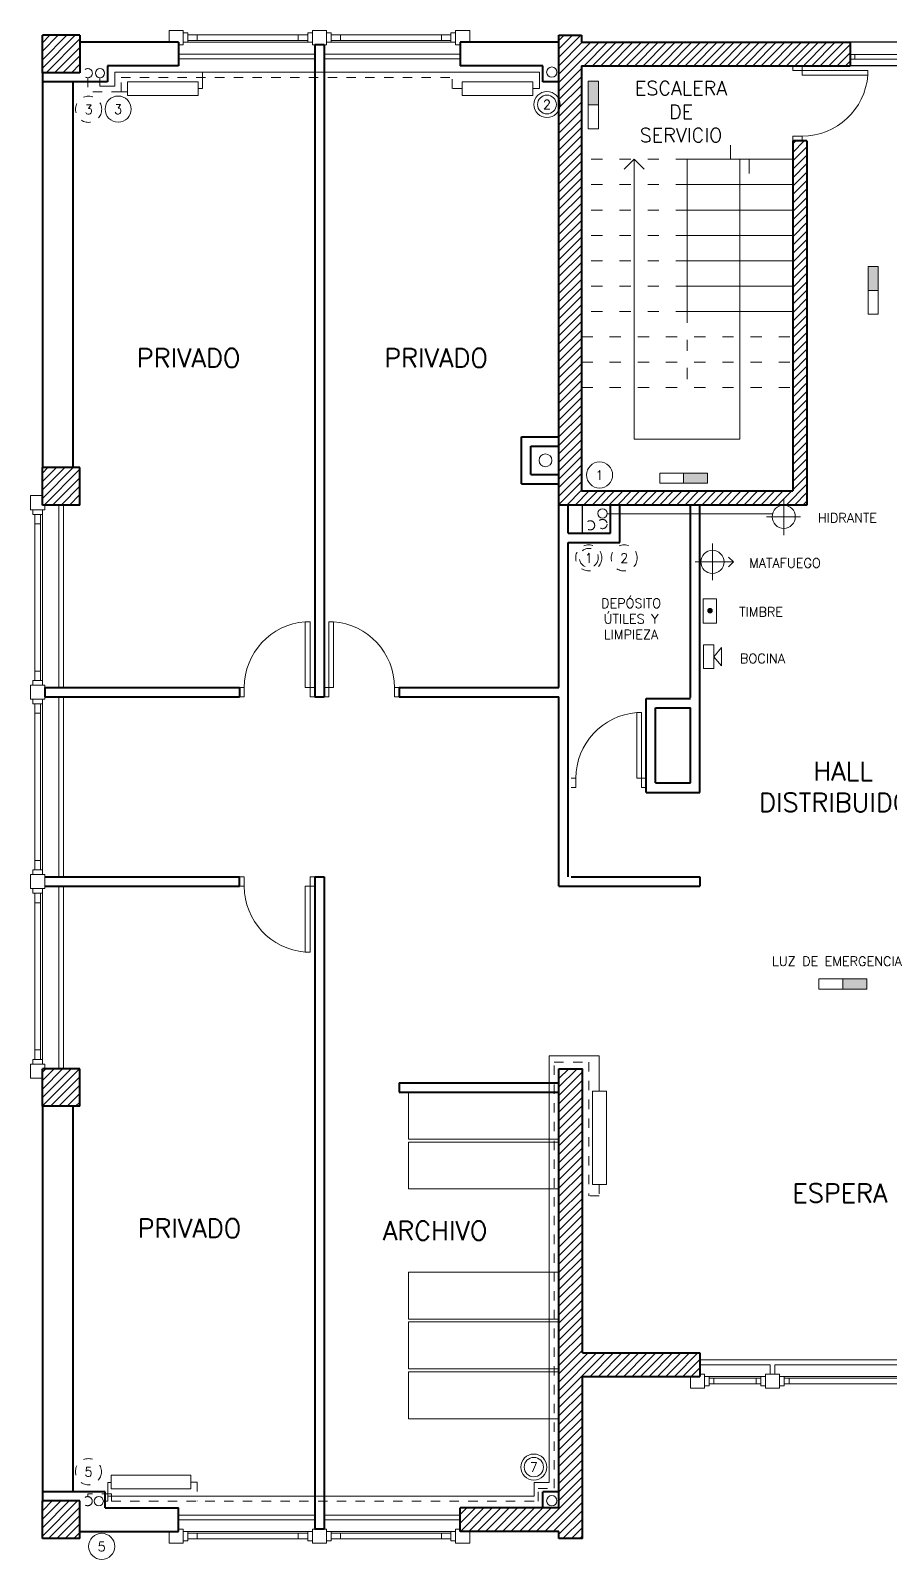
# Model space of a CAD drawing. Extents: x 1018 to 1352, y -109 to 184.
# Drawn here: x 1275.32 to 1284.47, y 7.53 to 23.8 of the extents above; entities that cross this region are included whole.
import ezdxf

# ---------------------------------------------------------------- set-up
doc = ezdxf.new("R2010")
doc.units = 0
doc.header["$LTSCALE"] = 0.5
doc.linetypes.add('ACAD_ISO03W100', pattern=[30, 12, -18])
doc.linetypes.add('DASHED', pattern=[19.05, 12.7, -6.35])
for name, color, linetype, lineweight in [('Agua caliente', 230, 'CONTINUOUS', 18), ('Agua fria', 5, 'ACAD_ISO03W100', 18), ('Carpintería', 55, 'CONTINUOUS', 20), ('Detalles 01', 8, 'CONTINUOUS', 9), ('Equipamiento fijo', 31, 'CONTINUOUS', 13), ('Muros corte', 7, 'CONTINUOUS', 40), ('Muros vista', 253, 'CONTINUOUS', 25), ('Pisos', 252, 'CONTINUOUS', 18), ('Pluviales', 41, 'CONTINUOUS', 18), ('Proyección', 4, 'ACAD_ISO03W100', 18), ('Punta 01', 6, 'CONTINUOUS', 9), ('Punta 015', 64, 'CONTINUOUS', 13), ('Punta 02', 11, 'CONTINUOUS', 20), ('Sist. contra incendio', 1, 'CONTINUOUS', 18), ('Tratamiento pisos', 251, 'CONTINUOUS', 9), ('Ventilación', 105, 'CONTINUOUS', 18)]:
    doc.layers.add(name, color=color, linetype=linetype, lineweight=lineweight)
doc.styles.add('Texto 1 mm', font='simplex.shx', dxfattribs={"height": 0.1})
doc.styles.add('Texto 1.5 mm', font='simplex.shx', dxfattribs={"height": 0.15})
doc.styles.add('Texto 2 mm', font='simplex.shx', dxfattribs={"height": 0.2})
pattern_1 = [(45, (60.8, -104.45304), (-0.0449012806, 0.0449012806), [])]

msp = doc.modelspace()

# ---------------------------------------------------------------- hatches: boundary and pattern name
at = {"layer": 'Detalles 01'}
h = msp.add_hatch(dxfattribs=at)
h.set_pattern_fill('ANSI31,_O', color=256, scale=0.02)
h.set_pattern_definition(pattern_1)
h.paths.add_polyline_path([(1275.846, 23.752), (1275.446, 23.752), (1275.446, 23.352), (1275.846, 23.352)])
h = msp.add_hatch(dxfattribs=at)
h.set_pattern_fill('ANSI31,_O', color=256, scale=0.02)
h.set_pattern_definition([(45, (0, -104.45304), (-0.0449012806, 0.0449012806), [])])
h.paths.add_polyline_path([(1284.046, 23.677), (1282.946, 23.677), (1282.946, 23.427), (1284.046, 23.427)])
h.paths.add_polyline_path([(1282.946, 23.677), (1281.186, 23.677), (1281.186, 23.752), (1280.946, 23.752), (1280.946, 18.752), (1282.946, 18.752), (1282.946, 18.902), (1281.186, 18.902), (1281.186, 23.427), (1282.946, 23.427)])
h.paths.add_polyline_path([(1283.586, 22.627), (1283.436, 22.627), (1283.436, 18.902), (1282.946, 18.902), (1282.946, 18.752), (1283.586, 18.752)])
h = msp.add_hatch(dxfattribs=at)
h.set_pattern_fill('ANSI31,_O', color=256, scale=0.02)
h.set_pattern_definition(pattern_1)
h.paths.add_polyline_path([(1275.846, 19.152), (1275.446, 19.152), (1275.446, 18.752), (1275.846, 18.752)])
h = msp.add_hatch(dxfattribs=at)
h.set_pattern_fill('ANSI31,_O', color=256, scale=0.02)
h.set_pattern_definition(pattern_1)
h.paths.add_polyline_path([(1275.846, 12.752), (1275.446, 12.752), (1275.446, 12.352), (1275.846, 12.352)])
h = msp.add_hatch(dxfattribs=at)
h.set_pattern_fill('ANSI31,_O', color=256, scale=0.02)
h.set_pattern_definition(pattern_1)
h.paths.add_polyline_path([(1282.446, 9.727), (1281.196, 9.727), (1281.196, 12.752), (1280.946, 12.752), (1280.946, 8.077), (1279.896, 8.077), (1279.896, 7.827), (1280.946, 7.827), (1280.946, 7.752), (1281.196, 7.752), (1281.196, 9.477), (1282.446, 9.477)])
h.paths.add_polyline_path([(1286.946, 12.752), (1286.696, 12.752), (1286.696, 9.727), (1285.446, 9.727), (1285.446, 9.477), (1286.696, 9.477), (1286.696, 7.752), (1286.946, 7.752), (1286.946, 7.827), (1287.996, 7.827), (1287.996, 8.077), (1286.946, 8.077)])
h = msp.add_hatch(dxfattribs=at)
h.set_pattern_fill('ANSI31,_O', color=256, scale=0.02)
h.set_pattern_definition(pattern_1)
h.paths.add_polyline_path([(1275.846, 8.152), (1275.446, 8.152), (1275.446, 7.752), (1275.846, 7.752)])
at = {"layer": 'Punta 01', "lineweight": 20, "ltscale": 0.01}
for points in [[(1281.259, 23.01), (1281.368, 23.01), (1281.368, 23.264), (1281.259, 23.264)], [(1284.237, 21.036), (1284.346, 21.036), (1284.346, 21.29), (1284.237, 21.29)], [(1282.273, 19.092), (1282.273, 18.983), (1282.527, 18.983), (1282.527, 19.092)], [(1282.579, 17.628, 1), (1282.531, 17.628, 1)], [(1283.969, 13.709), (1283.969, 13.6), (1284.223, 13.6), (1284.223, 13.709)]]:
    msp.add_hatch(color=256, dxfattribs=at).paths.add_polyline_path(points)

# ---------------------------------------------------------------- linework, layer by layer
at = {"layer": 'Agua caliente', "lineweight": 20, "ltscale": 0.01}
for p, q in [((1276.059, 23.299), (1276.059, 23.209)), ((1276.217, 23.209), (1276.217, 23.36)), ((1276.217, 23.36), (1280.74, 23.36)), ((1277.152, 23.186), (1277.152, 23.36)), ((1280.74, 23.184), (1280.74, 23.36)), ((1276.059, 23.209), (1276.217, 23.209)), ((1277.152, 23.186), (1277.105, 23.186)), ((1280.667, 23.184), (1280.74, 23.184)), ((1280.841, 8.349), (1280.841, 12.891)), ((1280.841, 12.891), (1281.376, 12.891)), ((1281.376, 12.891), (1281.376, 12.512)), ((1276.143, 8.349), (1276.18, 8.349)), ((1276.143, 8.204), (1276.143, 8.349)), ((1280.682, 8.204), (1280.682, 8.349)), ((1280.682, 8.349), (1280.841, 8.349)), ((1276.095, 8.149), (1276.143, 8.149)), ((1276.143, 8.204), (1280.682, 8.204)), ((1276.143, 8.149), (1276.143, 8.204))]:
    msp.add_line(p, q, dxfattribs=at)
for centre, radius in [((1276.059, 23.349), 0.0486), ((1276.253, 22.966), 0.139), ((1276.047, 8.149), 0.0486), ((1276.078, 7.668), 0.139)]:
    msp.add_circle(centre, radius, dxfattribs=at)
at = {"layer": 'Agua fria', "lineweight": 20, "ltscale": 0.01}
for p, q in [((1275.93, 23.299), (1275.93, 23.151)), ((1276.284, 23.151), (1276.284, 23.303)), ((1276.284, 23.303), (1279.81, 23.303)), ((1279.81, 23.184), (1279.81, 23.303)), ((1276.284, 23.151), (1275.93, 23.151)), ((1276.284, 23.151), (1276.353, 23.151)), ((1279.915, 23.184), (1279.81, 23.184)), ((1280.896, 8.286), (1280.896, 12.823)), ((1280.896, 12.823), (1281.265, 12.823)), ((1281.265, 12.823), (1281.265, 11.399)), ((1281.376, 11.399), (1281.265, 11.399)), ((1281.376, 11.52), (1281.376, 11.399)), ((1277.027, 8.352), (1277.094, 8.352)), ((1277.094, 8.352), (1277.094, 8.149)), ((1276.181, 8.226), (1275.929, 8.226)), ((1275.929, 8.226), (1275.929, 8.198)), ((1276.181, 8.149), (1276.181, 8.226)), ((1276.181, 8.149), (1280.726, 8.149)), ((1280.726, 8.285), (1280.896, 8.286)), ((1280.726, 8.149), (1280.726, 8.285))]:
    msp.add_line(p, q, dxfattribs=at)
at = {"layer": 'Agua fria', "linetype": 'DASHED', "lineweight": 20, "ltscale": 0.01}
for centre, radius in [((1275.93, 23.349), 0.0486), ((1281.279, 18.536), 0.0486), ((1281.41, 18.55), 0.0498), ((1281.264, 18.19), 0.139), ((1281.264, 18.19), 0.101), ((1281.641, 18.189), 0.139), ((1275.929, 8.149), 0.0486)]:
    msp.add_circle(centre, radius, dxfattribs=at)
at = {"layer": 'Agua fria', "lineweight": 20, "ltscale": 0.01}
for centre in [(1275.939, 22.964), (1275.937, 8.463)]:
    msp.add_circle(centre, 0.139, dxfattribs=at)
at = {"layer": 'Carpintería'}
for p, q in [((1276.946, 23.802), (1276.796, 23.802)), ((1276.796, 23.802), (1276.796, 23.677)), ((1276.946, 23.802), (1276.946, 23.652)), ((1276.946, 23.777), (1276.996, 23.777)), ((1276.996, 23.777), (1276.996, 23.677)), ((1278.321, 23.777), (1278.271, 23.777)), ((1278.271, 23.677), (1278.271, 23.777)), ((1278.471, 23.802), (1278.321, 23.802)), ((1278.321, 23.802), (1278.321, 23.652)), ((1278.471, 23.802), (1278.471, 23.652)), ((1278.471, 23.777), (1278.521, 23.777)), ((1278.521, 23.777), (1278.521, 23.677)), ((1279.796, 23.777), (1279.796, 23.677)), ((1279.846, 23.777), (1279.796, 23.777)), ((1279.846, 23.802), (1279.846, 23.652)), ((1279.846, 23.802), (1279.996, 23.802)), ((1279.996, 23.802), (1279.996, 23.677)), ((1276.946, 23.652), (1276.896, 23.652)), ((1276.996, 23.677), (1276.946, 23.677)), ((1276.996, 23.757), (1278.271, 23.757)), ((1276.996, 23.697), (1278.271, 23.697)), ((1277.096, 23.757), (1277.096, 23.697)), ((1278.171, 23.757), (1278.171, 23.697)), ((1278.271, 23.677), (1278.321, 23.677)), ((1278.346, 23.652), (1278.321, 23.652)), ((1278.471, 23.652), (1278.446, 23.652)), ((1278.521, 23.677), (1278.471, 23.677)), ((1278.521, 23.757), (1279.796, 23.757)), ((1278.521, 23.697), (1279.796, 23.697)), ((1278.621, 23.757), (1278.621, 23.697)), ((1279.696, 23.757), (1279.696, 23.697)), ((1279.796, 23.677), (1279.846, 23.677)), ((1279.846, 23.652), (1279.896, 23.652)), ((1284.546, 23.547), (1284.046, 23.547)), ((1284.546, 23.497), (1284.046, 23.497)), ((1284.096, 23.547), (1284.096, 23.497)), ((1283.436, 23.377), (1283.436, 23.427)), ((1283.436, 23.377), (1283.536, 23.377)), ((1283.536, 23.377), (1283.536, 23.427)), ((1283.536, 23.377), (1284.236, 23.377)), ((1283.536, 23.327), (1283.536, 23.377)), ((1284.236, 23.327), (1283.536, 23.327)), ((1284.236, 23.377), (1284.236, 23.327)), ((1283.536, 22.677), (1283.436, 22.677)), ((1283.436, 22.677), (1283.436, 22.627)), ((1283.536, 22.677), (1283.536, 22.627)), ((1275.321, 18.852), (1275.321, 18.702)), ((1275.321, 18.852), (1275.446, 18.852)), ((1275.471, 18.752), (1275.471, 18.702)), ((1275.471, 18.702), (1275.321, 18.702)), ((1275.346, 18.702), (1275.346, 18.652)), ((1275.446, 18.652), (1275.346, 18.652)), ((1275.366, 18.652), (1275.366, 16.885)), ((1275.426, 18.552), (1275.366, 18.552)), ((1275.426, 18.652), (1275.426, 16.885)), ((1275.446, 18.652), (1275.446, 18.702)), ((1278.296, 17.51), (1278.246, 17.51)), ((1278.246, 17.51), (1278.246, 16.81)), ((1278.296, 16.81), (1278.296, 17.51)), ((1278.496, 16.81), (1278.496, 17.51)), ((1278.496, 17.51), (1278.546, 17.51)), ((1278.546, 17.51), (1278.546, 16.81)), ((1275.366, 16.985), (1275.426, 16.985)), ((1275.321, 16.835), (1275.321, 16.685)), ((1275.321, 16.835), (1275.471, 16.835)), ((1275.346, 16.835), (1275.346, 16.885)), ((1275.346, 16.885), (1275.446, 16.885)), ((1275.446, 16.885), (1275.446, 16.835)), ((1275.471, 16.835), (1275.471, 16.81)), ((1277.596, 16.81), (1277.546, 16.81)), ((1277.596, 16.71), (1277.596, 16.81)), ((1278.246, 16.81), (1278.296, 16.81)), ((1278.296, 16.71), (1278.296, 16.81)), ((1278.296, 16.81), (1278.346, 16.81)), ((1278.496, 16.81), (1278.446, 16.81)), ((1278.496, 16.71), (1278.496, 16.81)), ((1278.546, 16.81), (1278.496, 16.81)), ((1279.196, 16.71), (1279.196, 16.81)), ((1279.196, 16.81), (1279.246, 16.81)), ((1275.321, 16.685), (1275.471, 16.685)), ((1275.346, 16.685), (1275.346, 16.635)), ((1275.446, 16.635), (1275.346, 16.635)), ((1275.366, 16.635), (1275.366, 14.869)), ((1275.426, 16.635), (1275.366, 16.635)), ((1275.426, 16.635), (1275.426, 14.869)), ((1275.446, 16.685), (1275.446, 16.635)), ((1275.471, 16.71), (1275.471, 16.685)), ((1277.596, 16.71), (1277.546, 16.71)), ((1278.296, 16.71), (1278.346, 16.71)), ((1278.496, 16.71), (1278.446, 16.71)), ((1279.196, 16.71), (1279.246, 16.71)), ((1275.426, 16.535), (1275.366, 16.535)), ((1281.826, 16.544), (1281.776, 16.544)), ((1281.776, 16.544), (1281.776, 15.844)), ((1281.826, 15.844), (1281.826, 16.544)), ((1281.126, 15.844), (1281.076, 15.844)), ((1281.126, 15.744), (1281.126, 15.844)), ((1281.776, 15.844), (1281.826, 15.844)), ((1281.826, 15.744), (1281.826, 15.844)), ((1281.826, 15.844), (1281.876, 15.844)), ((1281.126, 15.744), (1281.076, 15.744)), ((1281.826, 15.744), (1281.876, 15.744)), ((1275.321, 14.819), (1275.321, 14.669)), ((1275.321, 14.819), (1275.471, 14.819)), ((1275.346, 14.819), (1275.346, 14.869)), ((1275.346, 14.869), (1275.446, 14.869)), ((1275.366, 14.969), (1275.426, 14.969)), ((1275.446, 14.869), (1275.446, 14.819)), ((1275.471, 14.819), (1275.471, 14.669)), ((1275.321, 14.669), (1275.471, 14.669)), ((1275.346, 14.669), (1275.346, 14.619)), ((1275.446, 14.619), (1275.446, 14.669)), ((1277.596, 14.794), (1277.546, 14.794)), ((1277.596, 14.694), (1277.546, 14.694)), ((1277.596, 14.794), (1277.596, 14.694)), ((1278.246, 13.994), (1278.246, 14.694)), ((1278.246, 14.694), (1278.296, 14.694)), ((1278.296, 14.794), (1278.296, 14.694)), ((1278.296, 14.794), (1278.346, 14.794)), ((1278.296, 14.694), (1278.346, 14.694)), ((1278.296, 14.694), (1278.296, 13.994)), ((1275.446, 14.619), (1275.346, 14.619)), ((1275.366, 14.619), (1275.366, 12.852)), ((1275.426, 14.519), (1275.366, 14.519)), ((1275.426, 14.619), (1275.426, 12.852)), ((1278.296, 13.994), (1278.246, 13.994)), ((1275.366, 12.952), (1275.426, 12.952)), ((1275.471, 12.802), (1275.321, 12.802)), ((1275.321, 12.802), (1275.321, 12.652)), ((1275.346, 12.802), (1275.346, 12.852)), ((1275.346, 12.852), (1275.446, 12.852)), ((1275.446, 12.852), (1275.446, 12.802)), ((1275.471, 12.802), (1275.471, 12.752)), ((1275.321, 12.652), (1275.446, 12.652)), ((1282.346, 9.352), (1282.346, 9.477)), ((1282.496, 9.502), (1282.446, 9.502)), ((1282.496, 9.352), (1282.496, 9.502)), ((1282.546, 9.477), (1282.496, 9.477)), ((1282.546, 9.377), (1282.546, 9.477)), ((1283.096, 9.457), (1282.546, 9.457)), ((1282.596, 9.397), (1282.596, 9.457)), ((1283.046, 9.397), (1283.046, 9.457)), ((1283.096, 9.377), (1283.096, 9.477)), ((1283.146, 9.477), (1283.096, 9.477)), ((1283.296, 9.502), (1283.146, 9.502)), ((1283.146, 9.502), (1283.146, 9.352)), ((1283.296, 9.502), (1283.296, 9.352)), ((1283.296, 9.477), (1283.346, 9.477)), ((1283.346, 9.377), (1283.346, 9.477)), ((1284.546, 9.457), (1283.346, 9.457)), ((1283.396, 9.397), (1283.396, 9.457)), ((1282.496, 9.352), (1282.346, 9.352)), ((1282.546, 9.377), (1282.496, 9.377)), ((1283.096, 9.397), (1282.546, 9.397)), ((1283.146, 9.377), (1283.096, 9.377)), ((1283.296, 9.352), (1283.146, 9.352)), ((1283.346, 9.377), (1283.296, 9.377)), ((1284.546, 9.397), (1283.346, 9.397)), ((1276.796, 7.702), (1276.796, 7.827)), ((1276.946, 7.852), (1276.896, 7.852)), ((1276.946, 7.702), (1276.946, 7.852)), ((1276.996, 7.827), (1276.946, 7.827)), ((1276.996, 7.727), (1276.996, 7.827)), ((1278.271, 7.827), (1278.271, 7.727)), ((1278.271, 7.827), (1278.321, 7.827)), ((1278.321, 7.702), (1278.321, 7.852)), ((1278.346, 7.852), (1278.321, 7.852)), ((1278.471, 7.852), (1278.446, 7.852)), ((1278.471, 7.702), (1278.471, 7.852)), ((1278.521, 7.827), (1278.471, 7.827)), ((1278.521, 7.727), (1278.521, 7.827)), ((1279.796, 7.727), (1279.796, 7.827)), ((1279.796, 7.827), (1279.846, 7.827)), ((1279.846, 7.702), (1279.846, 7.852)), ((1279.846, 7.852), (1279.896, 7.852)), ((1279.996, 7.702), (1279.996, 7.827)), ((1276.946, 7.702), (1276.796, 7.702)), ((1276.946, 7.727), (1276.996, 7.727)), ((1276.996, 7.807), (1278.271, 7.807)), ((1276.996, 7.747), (1278.271, 7.747)), ((1277.096, 7.747), (1277.096, 7.807)), ((1278.171, 7.747), (1278.171, 7.807)), ((1278.321, 7.727), (1278.271, 7.727)), ((1278.471, 7.702), (1278.321, 7.702)), ((1278.471, 7.727), (1278.521, 7.727)), ((1278.521, 7.807), (1279.796, 7.807)), ((1278.521, 7.747), (1279.796, 7.747)), ((1278.621, 7.747), (1278.621, 7.807)), ((1279.696, 7.747), (1279.696, 7.807)), ((1279.846, 7.727), (1279.796, 7.727)), ((1279.846, 7.702), (1279.996, 7.702))]:
    msp.add_line(p, q, dxfattribs=at)
at = {"layer": 'Detalles 01'}
for p, q in [((1278.271, 23.677), (1276.996, 23.677)), ((1279.796, 23.677), (1278.521, 23.677)), ((1278.346, 23.552), (1276.896, 23.552)), ((1278.346, 23.502), (1276.896, 23.502)), ((1279.896, 23.552), (1278.446, 23.552)), ((1279.896, 23.502), (1278.446, 23.502)), ((1282.773, 22.582), (1282.773, 22.432)), ((1281.642, 22.326), (1281.748, 22.432)), ((1281.748, 22.432), (1281.748, 19.452)), ((1281.854, 22.326), (1281.748, 22.432)), ((1282.873, 22.432), (1282.873, 19.452)), ((1282.973, 22.432), (1282.973, 22.282)), ((1281.748, 19.452), (1282.873, 19.452)), ((1275.621, 18.752), (1275.621, 16.81)), ((1275.671, 18.752), (1275.671, 16.81)), ((1275.446, 18.652), (1275.446, 16.885)), ((1275.621, 16.71), (1275.621, 14.794)), ((1275.671, 16.71), (1275.671, 14.794)), ((1275.621, 14.694), (1275.621, 12.752)), ((1275.671, 14.694), (1275.671, 12.752)), ((1275.446, 14.619), (1275.446, 12.852)), ((1282.446, 9.652), (1285.446, 9.652)), ((1282.446, 9.602), (1283.196, 9.602)), ((1283.196, 9.502), (1283.196, 9.602)), ((1283.246, 9.502), (1283.246, 9.602)), ((1283.246, 9.602), (1284.646, 9.602)), ((1283.096, 9.477), (1282.546, 9.477)), ((1284.546, 9.477), (1283.346, 9.477)), ((1278.346, 8.002), (1276.896, 8.002)), ((1279.896, 8.002), (1278.446, 8.002)), ((1278.346, 7.952), (1276.896, 7.952)), ((1278.271, 7.827), (1276.996, 7.827)), ((1279.896, 7.952), (1278.446, 7.952)), ((1279.796, 7.827), (1278.521, 7.827))]:
    msp.add_line(p, q, dxfattribs=at)
for centre, start, end in [((1283.534, 23.381), 270.1171, 355.6407), ((1278.299, 16.809), 94.3593, 179.8829), ((1278.492, 16.809), 0.1171, 85.6407), ((1281.829, 15.842), 94.3593, 179.8829), ((1278.299, 14.695), 180.1171, 265.6407)]:
    msp.add_arc(centre, 0.703, start, end, dxfattribs=at)
at = {"layer": 'Equipamiento fijo'}
for p, q in [((1279.346, 12.002), (1279.346, 12.502)), ((1279.346, 12.002), (1280.946, 12.002)), ((1279.346, 11.472), (1279.346, 11.972)), ((1279.346, 11.972), (1280.946, 11.972)), ((1279.346, 11.472), (1280.946, 11.472)), ((1279.346, 10.587), (1280.946, 10.587)), ((1279.346, 10.087), (1279.346, 10.587)), ((1279.346, 10.087), (1280.946, 10.087)), ((1279.346, 9.557), (1279.346, 10.057)), ((1279.346, 10.057), (1280.946, 10.057)), ((1279.346, 9.557), (1280.946, 9.557)), ((1279.346, 9.027), (1279.346, 9.527)), ((1279.346, 9.527), (1280.946, 9.527)), ((1279.346, 9.027), (1280.946, 9.027))]:
    msp.add_line(p, q, dxfattribs=at)
at = {"layer": 'Muros corte'}
for p, q in [((1275.846, 23.752), (1275.446, 23.752)), ((1275.446, 23.352), (1275.446, 23.752)), ((1275.846, 23.752), (1275.846, 23.352)), ((1276.896, 23.677), (1275.846, 23.677)), ((1276.896, 23.677), (1276.896, 23.427)), ((1278.346, 23.652), (1278.346, 16.71)), ((1278.446, 23.652), (1278.346, 23.652)), ((1278.446, 23.652), (1278.446, 16.71)), ((1280.946, 23.677), (1279.896, 23.677)), ((1279.896, 23.677), (1279.896, 23.427)), ((1280.946, 18.752), (1280.946, 23.752)), ((1280.946, 23.752), (1281.186, 23.752)), ((1281.186, 23.752), (1281.186, 23.677)), ((1281.186, 23.677), (1284.046, 23.677)), ((1284.046, 23.677), (1284.046, 23.427)), ((1275.846, 23.352), (1275.446, 23.352)), ((1275.446, 23.352), (1275.446, 19.152)), ((1276.896, 23.427), (1276.138, 23.427)), ((1276.138, 23.427), (1276.138, 23.257)), ((1280.776, 23.427), (1279.896, 23.427)), ((1280.776, 23.257), (1280.776, 23.427)), ((1280.946, 16.81), (1280.946, 23.427)), ((1281.186, 23.427), (1284.046, 23.427)), ((1281.186, 23.427), (1281.186, 18.902)), ((1276.138, 23.257), (1275.446, 23.257)), ((1275.771, 23.257), (1275.771, 19.152)), ((1280.946, 23.257), (1280.776, 23.257)), ((1283.436, 22.627), (1283.436, 18.902)), ((1283.586, 22.627), (1283.436, 22.627)), ((1283.586, 22.627), (1283.586, 18.752)), ((1280.546, 18.977), (1280.546, 19.477)), ((1280.546, 19.477), (1280.946, 19.477)), ((1280.646, 19.077), (1280.646, 19.377)), ((1280.646, 19.377), (1280.946, 19.377)), ((1275.846, 19.152), (1275.446, 19.152)), ((1275.446, 18.752), (1275.446, 19.152)), ((1275.846, 18.752), (1275.846, 19.152)), ((1280.646, 19.077), (1280.946, 19.077)), ((1280.546, 18.977), (1280.946, 18.977)), ((1281.186, 18.902), (1283.436, 18.902)), ((1275.846, 18.752), (1275.446, 18.752)), ((1283.586, 18.752), (1280.946, 18.752)), ((1281.046, 18.452), (1281.046, 18.752)), ((1281.496, 18.452), (1281.496, 18.752)), ((1281.596, 18.352), (1281.596, 18.752)), ((1282.346, 16.702), (1282.346, 18.752)), ((1282.446, 15.694), (1282.446, 18.752)), ((1281.046, 18.452), (1281.496, 18.452)), ((1281.046, 14.794), (1281.046, 18.352)), ((1281.046, 18.352), (1281.596, 18.352)), ((1275.471, 16.81), (1277.546, 16.81)), ((1275.471, 16.81), (1275.471, 16.71)), ((1277.546, 16.81), (1277.546, 16.71)), ((1279.246, 16.81), (1280.946, 16.81)), ((1279.246, 16.81), (1279.246, 16.71)), ((1275.471, 16.71), (1277.546, 16.71)), ((1278.346, 16.71), (1278.446, 16.71)), ((1279.246, 16.71), (1280.946, 16.71)), ((1280.946, 14.694), (1280.946, 16.71)), ((1281.876, 15.694), (1281.876, 16.694)), ((1281.876, 16.694), (1282.346, 16.694)), ((1281.976, 15.794), (1281.976, 16.594)), ((1281.976, 16.594), (1282.346, 16.594)), ((1282.346, 15.794), (1282.346, 16.594)), ((1281.976, 15.794), (1282.346, 15.794)), ((1281.876, 15.694), (1282.446, 15.694)), ((1275.471, 14.794), (1277.546, 14.794)), ((1275.471, 14.694), (1277.546, 14.694)), ((1277.546, 14.694), (1277.546, 14.794)), ((1278.346, 14.794), (1278.346, 7.852)), ((1278.346, 14.794), (1278.446, 14.794)), ((1278.446, 14.794), (1278.446, 7.852)), ((1280.946, 14.694), (1282.446, 14.694)), ((1281.076, 14.794), (1282.446, 14.794)), ((1282.446, 14.794), (1282.446, 14.694)), ((1275.846, 12.752), (1275.446, 12.752)), ((1275.446, 12.352), (1275.446, 12.752)), ((1275.846, 12.352), (1275.846, 12.752)), ((1280.946, 12.752), (1281.196, 12.752)), ((1280.946, 8.077), (1280.946, 12.752)), ((1281.196, 9.727), (1281.196, 12.752)), ((1279.246, 12.602), (1280.946, 12.602)), ((1279.246, 12.602), (1279.246, 12.502)), ((1279.246, 12.502), (1280.946, 12.502)), ((1275.846, 12.352), (1275.446, 12.352)), ((1275.446, 12.352), (1275.446, 8.152)), ((1275.771, 12.352), (1275.771, 8.247)), ((1281.196, 9.727), (1282.446, 9.727)), ((1282.446, 9.727), (1282.446, 9.477)), ((1281.196, 9.477), (1282.446, 9.477)), ((1281.196, 7.752), (1281.196, 9.477)), ((1276.114, 8.247), (1275.446, 8.247)), ((1275.846, 8.152), (1275.446, 8.152)), ((1275.446, 7.752), (1275.446, 8.152)), ((1275.846, 7.752), (1275.846, 8.152)), ((1276.114, 8.077), (1276.114, 8.247)), ((1280.946, 8.247), (1280.776, 8.247)), ((1280.776, 8.077), (1280.776, 8.247)), ((1276.114, 8.077), (1276.896, 8.077)), ((1276.896, 7.827), (1276.896, 8.077)), ((1280.946, 8.077), (1279.896, 8.077)), ((1279.896, 7.827), (1279.896, 8.077)), ((1275.846, 7.827), (1276.896, 7.827)), ((1278.446, 7.852), (1278.346, 7.852)), ((1280.946, 7.827), (1279.896, 7.827)), ((1280.946, 7.752), (1280.946, 7.827)), ((1275.846, 7.752), (1275.446, 7.752)), ((1281.196, 7.752), (1280.946, 7.752))]:
    msp.add_line(p, q, dxfattribs=at)
at = {"layer": 'Muros vista'}
for p, q in [((1284.546, 23.677), (1284.046, 23.677)), ((1284.546, 23.427), (1284.046, 23.427)), ((1281.196, 18.452), (1281.196, 18.752))]:
    msp.add_line(p, q, dxfattribs=at)
at = {"layer": 'Pisos'}
for p, q in [((1282.311, 22.432), (1282.311, 20.812)), ((1282.311, 22.432), (1283.436, 22.432)), ((1282.311, 22.162), (1283.436, 22.162)), ((1282.311, 21.892), (1283.436, 21.892)), ((1282.311, 21.622), (1283.436, 21.622)), ((1282.311, 21.352), (1283.436, 21.352)), ((1282.311, 21.082), (1283.436, 21.082)), ((1282.311, 20.812), (1283.436, 20.812))]:
    msp.add_line(p, q, dxfattribs=at)
at = {"layer": 'Pluviales'}
for centre, radius in [((1280.87, 23.36), 0.055), ((1280.819, 23.015), 0.139), ((1280.679, 8.512), 0.139), ((1280.87, 8.154), 0.055)]:
    msp.add_circle(centre, radius, dxfattribs=at)
at = {"layer": 'Pluviales', "lineweight": 20, "ltscale": 0.01}
for centre, radius in [((1280.819, 23.015), 0.1), ((1280.679, 8.512), 0.103)]:
    msp.add_circle(centre, radius, dxfattribs=at)
at = {"layer": 'Proyección', "ltscale": 0.02}
for p, q in [((1282.311, 22.432), (1281.186, 22.432)), ((1282.311, 22.162), (1281.186, 22.162)), ((1282.311, 21.892), (1281.186, 21.892)), ((1282.311, 21.622), (1281.186, 21.622)), ((1282.311, 21.352), (1281.186, 21.352)), ((1282.311, 21.082), (1281.186, 21.082)), ((1282.311, 20.812), (1281.186, 20.812)), ((1282.311, 20.812), (1282.311, 20.007)), ((1281.186, 20.542), (1283.436, 20.542)), ((1281.186, 20.272), (1283.436, 20.272)), ((1281.186, 20.002), (1283.436, 20.002))]:
    msp.add_line(p, q, dxfattribs=at)
at = {"layer": 'Punta 01', "lineweight": 20, "ltscale": 0.01}
for p, q in [((1281.368, 23.01), (1281.259, 23.01)), ((1284.346, 21.036), (1284.237, 21.036)), ((1282.273, 18.983), (1282.273, 19.092)), ((1283.34, 18.432), (1283.34, 18.822)), ((1283.156, 18.627), (1283.519, 18.627)), ((1282.581, 17.952), (1282.581, 18.342)), ((1282.397, 18.147), (1282.804, 18.147)), ((1282.804, 18.147), (1282.751, 18.198)), ((1282.804, 18.147), (1282.751, 18.095)), ((1282.594, 17.138), (1282.678, 17.234)), ((1282.594, 17.138), (1282.678, 17.042)), ((1282.678, 17.234), (1282.678, 17.042)), ((1283.969, 13.6), (1283.969, 13.709))]:
    msp.add_line(p, q, dxfattribs=at)
for points in [[(1281.259, 22.756), (1281.259, 23.264), (1281.368, 23.264), (1281.368, 22.756)], [(1284.237, 20.782), (1284.237, 21.29), (1284.346, 21.29), (1284.346, 20.782)], [(1282.019, 19.092), (1282.527, 19.092), (1282.527, 18.983), (1282.019, 18.983)], [(1282.481, 17.754), (1282.624, 17.754), (1282.624, 17.496), (1282.481, 17.496)], [(1282.485, 17.264), (1282.594, 17.264), (1282.594, 17.012), (1282.485, 17.012)], [(1283.715, 13.709), (1284.223, 13.709), (1284.223, 13.6), (1283.715, 13.6)]]:
    msp.add_lwpolyline(points, close=True, dxfattribs=at)
for centre, radius in [((1283.34, 18.627), 0.123), ((1282.581, 18.147), 0.123), ((1282.555, 17.628), 0.0238)]:
    msp.add_circle(centre, radius, dxfattribs=at)
at = {"layer": 'Punta 02', "lineweight": 20, "ltscale": 0.01}
for points in [[(1276.353, 23.257), (1277.105, 23.257), (1277.105, 23.111), (1276.353, 23.111)], [(1280.667, 23.257), (1279.915, 23.257), (1279.915, 23.111), (1280.667, 23.111)], [(1281.302, 11.52), (1281.302, 12.512), (1281.451, 12.512), (1281.451, 11.52)], [(1277.027, 8.279), (1276.18, 8.279), (1276.18, 8.425), (1277.027, 8.425)]]:
    msp.add_lwpolyline(points, close=True, dxfattribs=at)
at = {"layer": 'Sist. contra incendio', "lineweight": 20, "ltscale": 0.01}
msp.add_line((1281.46, 18.657), (1283.22, 18.657), dxfattribs=at)
for centre, radius in [((1281.379, 19.072), 0.139), ((1281.41, 18.663), 0.0498)]:
    msp.add_circle(centre, radius, dxfattribs=at)
at = {"layer": 'Tratamiento pisos'}
msp.add_line((1275.446, 16.635), (1275.446, 14.869), dxfattribs=at)
at = {"layer": 'Ventilación'}
msp.add_circle((1280.803, 19.227), 0.0684, dxfattribs=at)

# ---------------------------------------------------------------- texts
at = {"layer": 'Punta 01', "lineweight": 20, "ltscale": 0.01, "char_height": 0.1, "width": 0.92289, "attachment_point": 2, "style": 'Texto 1 mm'}
for s, insert in [('3', (1275.939, 23.012)), ('3', (1276.253, 23.014)), ('1', (1281.379, 19.12)), ('1', (1281.264, 18.238)), ('2', (1281.641, 18.237)), ('5', (1275.937, 8.512)), ('5', (1276.078, 7.716))]:
    msp.add_mtext(s, dxfattribs=dict(at, insert=insert))
at = {"layer": 'Punta 01', "char_height": 0.1, "width": 0.92289, "attachment_point": 2, "style": 'Texto 1 mm'}
for s, insert in [('2', (1280.819, 23.064)), ('7', (1280.679, 8.561))]:
    msp.add_mtext(s, dxfattribs=dict(at, insert=insert))
at = {"layer": 'Punta 01', "lineweight": 20, "char_height": 0.1, "style": 'Texto 1 mm'}
for s, insert, width, attachment_point in [('HIDRANTE', (1283.703, 18.665), 1.5836, 1), ('MATAFUEGO', (1282.971, 18.185), 1.5836, 1), ('DEPÓSITO ÚTILES Y LIMPIEZA', (1281.714, 17.756), 0.75841, 2), ('TIMBRE', (1282.865, 17.664), 1.5836, 1), ('BOCINA', (1282.874, 17.169), 1.5836, 1), ('LUZ DE EMERGENCIA', (1283.214, 13.946), 1.58358, 1)]:
    msp.add_mtext(s, dxfattribs=dict(at, insert=insert, width=width, attachment_point=attachment_point))
at = {"layer": 'Punta 015', "lineweight": 20, "insert": (1282.246, 23.263), "char_height": 0.15, "width": 1.23789, "attachment_point": 2, "style": 'Texto 1.5 mm'}
msp.add_mtext('ESCALERA DE SERVICIO', dxfattribs=at)
at = {"layer": 'Punta 02', "lineweight": 20, "char_height": 0.2, "style": 'Texto 2 mm'}
for s, insert, width, attachment_point in [('PRIVADO', (1276.45, 20.418), 1.26943, 1), ('PRIVADO', (1279.085, 20.418), 1.26943, 1), ('HALL\\PDISTRIBUIDOR', (1283.973, 16.02), 2.1374, 2), ('ESPERA', (1283.432, 11.528), 1.0557, 1), ('PRIVADO', (1276.459, 11.155), 1.26943, 1), ('ARCHIVO', (1279.071, 11.129), 1.29857, 1)]:
    msp.add_mtext(s, dxfattribs=dict(at, insert=insert, width=width, attachment_point=attachment_point))

doc.saveas('drawing.dxf')
